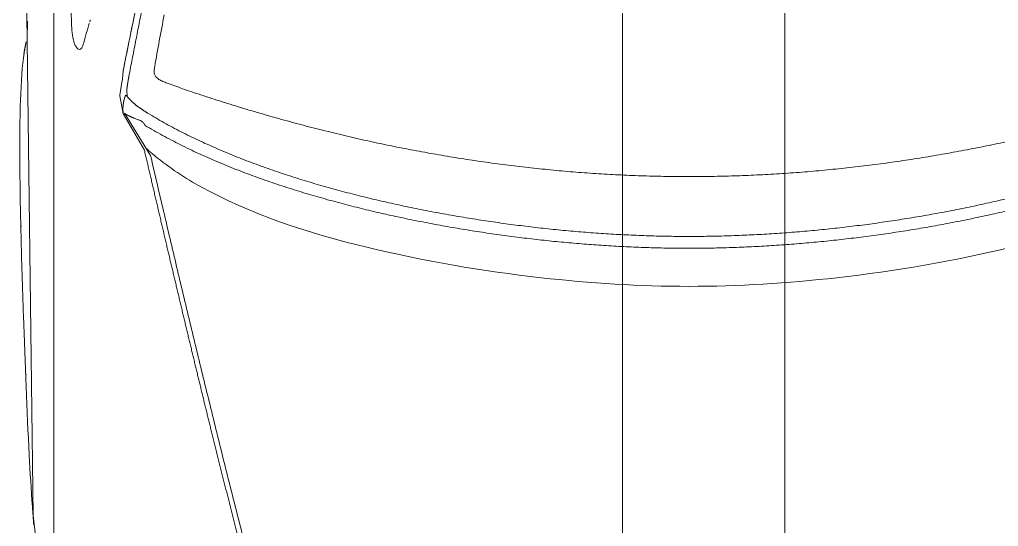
# Model space of a CAD drawing. Header units: metres. Extents: x -13316 to 152404, y -3899 to 30226.
# Drawn here: x 115026.3 to 115146.8, y 3145.5 to 3208 of the extents above; entities that cross this region are included whole.
import ezdxf
from ezdxf.xclip import XClip

# ---------------------------------------------------------------- set-up
doc = ezdxf.new("R2010")
doc.units = ezdxf.units.M
doc.header["$LTSCALE"] = 100
doc.header["$MEASUREMENT"] = 0
doc.header["$XCLIPFRAME"] = 0
doc.layers.get('0').update_dxf_attribs({"color": 9, "lineweight": 9})
for name, color, linetype, lineweight in [('04', 9, 'Continuous', 9), ('06B', 9, 'Continuous', 9), ('06D', 9, 'Continuous', 9), ('40M', 9, 'Continuous', 9)]:
    doc.layers.add(name, color=color, linetype=linetype, lineweight=lineweight)

# ---------------------------------------------------------------- blocks, each defined once
blk = doc.blocks.new('p-araba-polo')
for p, q in [((1.033, -0.6629), (1.0852, -0.695)), ((1.0841, -0.6962), (1.0396, -0.6705)), ((1.1066, -0.7007), (1.0845, -0.6967)), ((1.1134, -0.6923), (1.1062, -0.6918)), ((1.1073, -0.6936), (1.1062, -0.6918)), ((1.1134, -0.6923), (1.1134, -0.6923)), ((1.1367, -0.6968), (1.1276, -0.6974)), ((1.1683, -0.7463), (1.1655, -0.7477)), ((1.1879, -0.7407), (1.1962, -0.7386))]:
    blk.add_line(p, q)
at = {"flags": 128}
for points in [[(1.1683, -0.7463), (1.1701, -0.7457), (1.1719, -0.7451), (1.1739, -0.7445)], [(1.1739, -0.7445), (1.1785, -0.7432), (1.1832, -0.742), (1.1879, -0.7407)]]:
    blk.add_lwpolyline(points, dxfattribs=at)
for points, degree in [([(0.9187, 0), (0.9187, 0.0992), (0.9262, 0.1979), (0.9398, 0.2961), (0.9595, 0.3936), (0.9846, 0.4892), (1.0189, 0.5845), (1.0701, 0.6696)], 7), ([(1.0853, 0.6665), (1.0348, 0.5843), (0.9999, 0.4894), (0.9745, 0.3944), (0.9546, 0.2963), (0.9409, 0.1982), (0.9333, 0.099), (0.9333, 0)], 7), ([(0.9187, 0), (0.9187, -0.0992), (0.9262, -0.1979), (0.9398, -0.2961), (0.9595, -0.3936), (0.9846, -0.4892), (1.0189, -0.5845), (1.0701, -0.6696)], 7), ([(1.0853, -0.6665), (1.0348, -0.5843), (0.9999, -0.4894), (0.9745, -0.3944), (0.9546, -0.2963), (0.9409, -0.1982), (0.9333, -0.099), (0.9333, 0)], 7), ([(0.996, -0.6037), (0.96, -0.5393), (0.9375, -0.4684), (0.92, -0.3968)], 3), ([(1.0396, -0.6705), (0.9891, -0.6587), (0.9388, -0.647), (0.8888, -0.6352), (0.839, -0.6234), (0.7894, -0.6115), (0.7401, -0.5995), (0.6909, -0.5874)], 7), ([(1.0354, -0.6609), (1.0204, -0.6432), (1.0073, -0.6239), (0.996, -0.6037)], 3), ([(1.0419, -0.6684), (1.0406, -0.6669), (1.0392, -0.6654), (1.0379, -0.6639), (1.0366, -0.6624), (1.0354, -0.6609)], 5), ([(1.0354, -0.6609), (1.0366, -0.6624), (1.0379, -0.6639), (1.0392, -0.6654), (1.0406, -0.6669), (1.0419, -0.6684)], 5), ([(1.0412, -0.6668), (1.0411, -0.6669), (1.041, -0.667), (1.0408, -0.6672)], 3), ([(1.0412, -0.6668), (1.0411, -0.6668), (1.0411, -0.6669), (1.041, -0.667), (1.0409, -0.6671), (1.0408, -0.6672)], 5), ([(1.0418, -0.6684), (1.0419, -0.6684), (1.0419, -0.6684), (1.0419, -0.6684), (1.0419, -0.6684), (1.0419, -0.6684), (1.0419, -0.6684)], 6), ([(1.0419, -0.6684), (1.0419, -0.6684), (1.0419, -0.6684), (1.0419, -0.6684), (1.0419, -0.6684), (1.0419, -0.6684), (1.0419, -0.6684)], 6), ([(1.07, -0.6707), (1.07, -0.6707), (1.07, -0.6707), (1.07, -0.6707), (1.07, -0.6707), (1.07, -0.6707)], 5), ([(1.07, -0.6707), (1.07, -0.6707), (1.07, -0.6707), (1.07, -0.6707), (1.07, -0.6707), (1.07, -0.6707)], 5), ([(1.0701, -0.6696), (1.0708, -0.6699), (1.0714, -0.6703), (1.0721, -0.6707), (1.0728, -0.6713), (1.0733, -0.6717), (1.0739, -0.6723)], 6), ([(1.0853, -0.6665), (1.0897, -0.6737), (1.0944, -0.6806), (1.0995, -0.687), (1.1062, -0.6918)], 4), ([(1.0847, -0.695), (1.0835, -0.6928), (1.0823, -0.6905), (1.0812, -0.6883), (1.0802, -0.686), (1.0792, -0.6836)], 5), ([(1.2091, -0.682), (1.1946, -0.685), (1.1801, -0.688), (1.1656, -0.691), (1.1511, -0.6939), (1.1367, -0.6968)], 5), ([(1.0819, -0.692), (1.0819, -0.692), (1.0819, -0.692), (1.0819, -0.6919)], 3), ([(1.0835, -0.6949), (1.0837, -0.6952), (1.0838, -0.6954), (1.0839, -0.6957), (1.084, -0.6959), (1.0841, -0.6962)], 5), ([(1.0852, -0.695), (1.0851, -0.695), (1.085, -0.695), (1.0849, -0.695), (1.0848, -0.695), (1.0846, -0.695)], 5), ([(1.0847, -0.695), (1.0849, -0.695), (1.085, -0.695), (1.0852, -0.695)], 3), ([(1.0856, -0.6968), (1.0855, -0.6968), (1.0854, -0.6968), (1.0853, -0.6968)], 3), ([(1.0895, -0.6969), (1.0887, -0.6969), (1.088, -0.6968), (1.0872, -0.6968), (1.0864, -0.6968), (1.0856, -0.6968)], 5), ([(1.0904, -0.6969), (1.0901, -0.6969), (1.0898, -0.6969), (1.0895, -0.6969)], 3), ([(1.093, -0.6968), (1.0935, -0.6968), (1.094, -0.6968), (1.0944, -0.6967), (1.0949, -0.6967), (1.0954, -0.6966)], 5), ([(1.0954, -0.6966), (1.0957, -0.6966), (1.0959, -0.6965), (1.0962, -0.6965), (1.0964, -0.6964), (1.0967, -0.6964)], 5), ([(1.0967, -0.6964), (1.0963, -0.6965), (1.0958, -0.6965), (1.0954, -0.6966)], 3), ([(1.0967, -0.6964), (1.0969, -0.6964), (1.0972, -0.6963), (1.0974, -0.6963), (1.0977, -0.6962), (1.0979, -0.6962)], 5), ([(1.0979, -0.6962), (1.0975, -0.6963), (1.0971, -0.6963), (1.0967, -0.6964)], 3), ([(1.0979, -0.6962), (1.0992, -0.696), (1.1005, -0.6957), (1.1018, -0.6955), (1.103, -0.6951), (1.1043, -0.6947)], 5), ([(1.1043, -0.6947), (1.1046, -0.6947), (1.1048, -0.6946), (1.1051, -0.6945), (1.1054, -0.6944), (1.1056, -0.6943)], 5), ([(1.1056, -0.6943), (1.1052, -0.6945), (1.1048, -0.6946), (1.1043, -0.6947)], 3), ([(1.1056, -0.6943), (1.1057, -0.6943), (1.1058, -0.6942), (1.1059, -0.6942), (1.1059, -0.6942), (1.106, -0.6942)], 5), ([(1.106, -0.6942), (1.1059, -0.6942), (1.1057, -0.6943), (1.1056, -0.6943)], 3), ([(1.106, -0.6942), (1.1063, -0.6941), (1.1065, -0.694), (1.1067, -0.6939), (1.107, -0.6937), (1.1073, -0.6936)], 5), ([(1.106, -0.6942), (1.106, -0.6942), (1.106, -0.6942), (1.106, -0.6942)], 3), ([(1.1062, -0.6922), (1.1062, -0.6921), (1.1062, -0.6921), (1.1062, -0.692), (1.1062, -0.692), (1.1062, -0.6919)], 5), ([(1.1062, -0.6922), (1.1062, -0.6921), (1.1062, -0.6921), (1.1062, -0.692), (1.1062, -0.692), (1.1062, -0.6919)], 5), ([(1.1062, -0.6919), (1.1062, -0.6919), (1.1062, -0.6919), (1.1062, -0.6919), (1.1062, -0.6919), (1.1062, -0.6919)], 5), ([(1.1062, -0.6919), (1.1062, -0.6919), (1.1062, -0.6919), (1.1062, -0.6919)], 3), ([(1.1073, -0.6936), (1.1073, -0.6935), (1.1074, -0.6935), (1.1074, -0.6934), (1.1074, -0.6934), (1.1075, -0.6933)], 5), ([(1.131, -0.6895), (1.1285, -0.6899), (1.126, -0.6904), (1.1235, -0.6908), (1.121, -0.6912), (1.1184, -0.6916), (1.1159, -0.6919), (1.1134, -0.6923)], 7), ([(1.1356, -0.6887), (1.1356, -0.6887), (1.1356, -0.6886), (1.1355, -0.6886), (1.1355, -0.6886), (1.1355, -0.6886)], 5), ([(1.1355, -0.6886), (1.1355, -0.6886), (1.1355, -0.6886), (1.1356, -0.6886), (1.1356, -0.6887), (1.1356, -0.6887)], 5), ([(1.1649, -0.6915), (1.1649, -0.6915), (1.1649, -0.6915)], 2), ([(1.2, -0.7372), (1.1996, -0.7373), (1.1993, -0.7374), (1.1989, -0.7375), (1.1986, -0.7376), (1.1982, -0.7377), (1.1979, -0.7377), (1.1975, -0.7378)], 7), ([(1.1655, -0.7477), (1.1631, -0.7494), (1.163, -0.7521), (1.1659, -0.7541)], 3), ([(0.7638, -0.8164), (0.7637, -0.8164), (0.7637, -0.8163), (0.7636, -0.8162), (0.7635, -0.8161), (0.7634, -0.8159)], 5), ([(0.7638, -0.8164), (0.7637, -0.8164), (0.7637, -0.8163), (0.7636, -0.8162), (0.7635, -0.8161), (0.7634, -0.8159)], 5), ([(1.1009, -0.8231), (1.1242, -0.8223), (1.1443, -0.821), (1.1589, -0.8187)], 3), ([(1.1596, -0.8186), (1.1593, -0.8187), (1.1591, -0.8187), (1.1588, -0.8188), (1.1585, -0.8188), (1.1583, -0.8188)], 5), ([(1.1596, -0.8186), (1.1593, -0.8187), (1.1591, -0.8187), (1.1588, -0.8188), (1.1585, -0.8188), (1.1583, -0.8188)], 5), ([(1.1589, -0.8187), (1.1624, -0.8182), (1.1655, -0.8176), (1.1686, -0.817)], 3), ([(1.1596, -0.8186), (1.1623, -0.8181), (1.165, -0.8176), (1.1677, -0.8171), (1.1705, -0.8166), (1.1732, -0.816)], 5), ([(1.1686, -0.817), (1.167, -0.8173), (1.1652, -0.8177), (1.1634, -0.818), (1.1615, -0.8183), (1.1596, -0.8186)], 5), ([(1.1778, -0.815), (1.1778, -0.815), (1.1778, -0.815), (1.1778, -0.815), (1.1778, -0.815), (1.1778, -0.815), (1.1778, -0.815)], 6), ([(1.1778, -0.815), (1.1778, -0.815), (1.1778, -0.815), (1.1778, -0.815), (1.1778, -0.815), (1.1778, -0.815)], 5), ([(0.9357, -0.8222), (0.9352, -0.8222), (0.9348, -0.8222), (0.9343, -0.8222)], 3), ([(0.9453, -0.8224), (0.9455, -0.8224), (0.9457, -0.8224), (0.9459, -0.8223), (0.9461, -0.8222), (0.9463, -0.8221)], 5), ([(0.9453, -0.8224), (0.9455, -0.8224), (0.9457, -0.8224), (0.9459, -0.8223), (0.9461, -0.8222), (0.9463, -0.8221)], 5), ([(1.0811, -0.8236), (1.0881, -0.8235), (1.0946, -0.8233), (1.1009, -0.8231)], 3), ([(1.1004, -0.8231), (1.1009, -0.8231), (1.1013, -0.8231), (1.1018, -0.8231), (1.1022, -0.823), (1.1026, -0.8229)], 5), ([(1.1026, -0.8229), (1.1022, -0.823), (1.1018, -0.8231), (1.1013, -0.8231), (1.1009, -0.8231), (1.1004, -0.8231)], 5), ([(1.1014, -0.8231), (1.1013, -0.8231), (1.1011, -0.8231), (1.101, -0.8231), (1.1008, -0.8231), (1.1007, -0.8231), (1.1006, -0.8231), (1.1004, -0.8231)], 7), ([(1.1004, -0.8231), (1.1008, -0.8231), (1.1011, -0.8231), (1.1015, -0.8231)], 3)]:
    blk.add_open_spline(points, degree=degree)
for points, degree, knots in [([(1.007, 0), (1.0071, 0.0093), (1.0072, 0.0278), (1.0078, 0.0557), (1.0089, 0.0835), (1.0105, 0.1113), (1.0124, 0.1391), (1.0149, 0.1668), (1.0177, 0.1945), (1.0209, 0.2221), (1.0246, 0.2497), (1.0287, 0.2773), (1.0332, 0.3047), (1.0381, 0.3322), (1.0434, 0.3595), (1.049, 0.3867), (1.0551, 0.4139), (1.0616, 0.441), (1.0684, 0.468), (1.0756, 0.4949), (1.0831, 0.5217), (1.091, 0.5484), (1.0965, 0.5661), (1.0993, 0.5749)], 3, [0, 0, 0, 0, 0.047619, 0.095238, 0.142857, 0.190476, 0.238095, 0.285714, 0.333333, 0.380952, 0.428571, 0.47619, 0.523809, 0.571428, 0.619047, 0.666666, 0.714285, 0.761904, 0.809523, 0.857143, 0.904762, 0.952381, 1, 1, 1, 1]), ([(0.92, 0.3968), (0.9028, 0.3261), (0.8804, 0.1943), (0.8718, 0.0608), (0.8718, 0)], 3, [0, 0, 0, 0, 0.54461, 1, 1, 1, 1]), ([(0.92, -0.3968), (0.9028, -0.3261), (0.8804, -0.1943), (0.8718, -0.0608), (0.8718, 0)], 3, [0, 0, 0, 0, 0.54461, 1, 1, 1, 1]), ([(1.007, 0), (1.0071, -0.0093), (1.0072, -0.0278), (1.0078, -0.0557), (1.0089, -0.0835), (1.0105, -0.1113), (1.0124, -0.1391), (1.0149, -0.1668), (1.0177, -0.1945), (1.0209, -0.2221), (1.0246, -0.2497), (1.0287, -0.2773), (1.0332, -0.3047), (1.0381, -0.3322), (1.0434, -0.3595), (1.049, -0.3867), (1.0551, -0.4139), (1.0616, -0.441), (1.0684, -0.468), (1.0756, -0.4949), (1.0831, -0.5217), (1.091, -0.5484), (1.0965, -0.5661), (1.0993, -0.5749)], 3, [0, 0, 0, 0, 0.047619, 0.095238, 0.142857, 0.190476, 0.238095, 0.285714, 0.333333, 0.380952, 0.428571, 0.47619, 0.523809, 0.571428, 0.619047, 0.666666, 0.714285, 0.761904, 0.809523, 0.857143, 0.904762, 0.952381, 1, 1, 1, 1]), ([(0.3769, -0.5048), (0.3854, -0.5073), (0.4025, -0.5121), (0.4283, -0.5193), (0.4542, -0.5264), (0.4802, -0.5334), (0.5063, -0.5403), (0.5325, -0.5472), (0.5587, -0.554), (0.5851, -0.5608), (0.6115, -0.5675), (0.6379, -0.5742), (0.6644, -0.5808), (0.6821, -0.5852), (0.6909, -0.5874)], 3, [0, 0, 0, 0, 0.083342, 0.166682, 0.25, 0.333306, 0.416615, 0.499936, 0.583268, 0.666606, 0.749946, 0.83329, 0.916643, 1, 1, 1, 1]), ([(0.6916, -0.5814), (0.6764, -0.5776), (0.6461, -0.5701), (0.6008, -0.5587), (0.5557, -0.5472), (0.5107, -0.5355), (0.4661, -0.5235), (0.4216, -0.5114), (0.3923, -0.5031), (0.3777, -0.4989)], 3, [0, 0, 0, 0, 0.142912, 0.285805, 0.428682, 0.57154, 0.714362, 0.857157, 1, 1, 1, 1]), ([(1.0993, -0.5749), (1.102, -0.5834), (1.1072, -0.5996), (1.1147, -0.6221), (1.1199, -0.6361), (1.1222, -0.6424)], 3, [0, 0, 0, 0, 0.374907, 0.71679, 1, 1, 1, 1]), ([(1.033, -0.6629), (1.0101, -0.6576), (0.9644, -0.6469), (0.8959, -0.6308), (0.8275, -0.6145), (0.7594, -0.598), (0.7142, -0.5869), (0.6916, -0.5814)], 3, [0, 0, 0, 0, 0.200074, 0.400125, 0.600159, 0.800117, 1, 1, 1, 1]), ([(1.1426, -0.6577), (1.141, -0.658), (1.1379, -0.6585), (1.1335, -0.6585), (1.1295, -0.6564), (1.1265, -0.6525), (1.1242, -0.6477), (1.1229, -0.6442), (1.1222, -0.6424)], 3, [0, 0, 0, 0, 0.19548, 0.351811, 0.493077, 0.645392, 0.816793, 1, 1, 1, 1]), ([(1.1222, -0.6424), (1.1229, -0.6442), (1.1242, -0.6477), (1.1265, -0.6525), (1.1295, -0.6564), (1.1335, -0.6585), (1.1379, -0.6585), (1.141, -0.658), (1.1426, -0.6577)], 3, [0, 0, 0, 0, 0.183207, 0.354608, 0.506923, 0.648189, 0.80452, 1, 1, 1, 1]), ([(1.2061, -0.646), (1.1954, -0.6481), (1.1743, -0.6523), (1.1532, -0.6559), (1.1426, -0.6577)], 3, [0, 0, 0, 0, 0.502145, 1, 1, 1, 1]), ([(1.0739, -0.6723), (1.0744, -0.6729), (1.0755, -0.6741), (1.0761, -0.6756), (1.0764, -0.6763)], 3, [0, 0, 0, 0, 0.499911, 1, 1, 1, 1]), ([(1.2133, -0.6735), (1.2066, -0.6748), (1.1931, -0.6775), (1.1725, -0.6814), (1.1518, -0.6855), (1.1379, -0.6882), (1.131, -0.6895)], 3, [0, 0, 0, 0, 0.24266, 0.489789, 0.74853, 1, 1, 1, 1]), ([(1.0764, -0.6763), (1.0769, -0.6775), (1.0778, -0.68), (1.0787, -0.6824), (1.0792, -0.6836)], 3, [0, 0, 0, 0, 0.511036, 1, 1, 1, 1]), ([(1.1367, -0.6968), (1.1487, -0.6944), (1.1728, -0.6895), (1.197, -0.6845), (1.2091, -0.682)], 3, [0, 0, 0, 0, 0.500039, 1, 1, 1, 1]), ([(1.0835, -0.6949), (1.0835, -0.6949), (1.0835, -0.6949), (1.0835, -0.6949), (1.0835, -0.6949), (1.0835, -0.6949), (1.0835, -0.6949), (1.0835, -0.6949), (1.0835, -0.6949), (1.0835, -0.6949), (1.0835, -0.6949)], 5, [0, 0, 0, 0, 0, 0, 1, 1, 1, 1, 1, 1.000001, 1.000001, 1.000001, 1.000001, 1.000001, 1.000001]), ([(1.0853, -0.6968), (1.0851, -0.6968), (1.0847, -0.6968), (1.0844, -0.6966), (1.0841, -0.6965), (1.0841, -0.6963), (1.0841, -0.6962)], 3, [0, 0, 0, 0, 0.226641, 0.489612, 0.73866, 1, 1, 1, 1]), ([(1.093, -0.6968), (1.0925, -0.6969), (1.0916, -0.6969), (1.0908, -0.6969), (1.0904, -0.6969)], 3, [0, 0, 0, 0, 0.627101, 1, 1, 1, 1]), ([(1.0954, -0.6966), (1.095, -0.6967), (1.0942, -0.6968), (1.0934, -0.6968), (1.093, -0.6968)], 3, [0, 0, 0, 0, 0.505636, 1, 1, 1, 1]), ([(1.1073, -0.6936), (1.1072, -0.6936), (1.107, -0.6938), (1.1066, -0.6939), (1.1062, -0.6941), (1.106, -0.6942)], 3, [0, 0, 0, 0, 0.23445, 0.472231, 1, 1, 1, 1]), ([(1.1066, -0.7007), (1.1085, -0.7005), (1.1121, -0.7001), (1.1174, -0.6992), (1.1226, -0.6983), (1.1259, -0.6977), (1.1276, -0.6974)], 3, [0, 0, 0, 0, 0.249853, 0.499728, 0.749768, 1, 1, 1, 1]), ([(1.1075, -0.6933), (1.1074, -0.6934), (1.1074, -0.6935), (1.1073, -0.6935), (1.1073, -0.6936)], 3, [0, 0, 0, 0, 0.501057, 1, 1, 1, 1]), ([(1.1969, -0.7603), (1.195, -0.7602), (1.191, -0.76), (1.1851, -0.7596), (1.1793, -0.7588), (1.1739, -0.7576), (1.1692, -0.756), (1.1673, -0.7548), (1.1663, -0.7541)], 3, [0, 0, 0, 0, 0.166986, 0.333867, 0.500619, 0.667165, 0.83361, 1, 1, 1, 1]), ([(1.2672, -0.7617), (1.2555, -0.7616), (1.2321, -0.7613), (1.2086, -0.7606), (1.1969, -0.7603)], 3, [0, 0, 0, 0, 0.500277, 1, 1, 1, 1]), ([(0.578, -0.8067), (0.5852, -0.8073), (0.6136, -0.8094), (0.6943, -0.8142), (0.7938, -0.8181), (0.9022, -0.8216), (0.9869, -0.8238), (1.0486, -0.8241), (1.0808, -0.8236)], 3, [0, 0, 0, 0, 0.049552, 0.182368, 0.511137, 0.607099, 0.78604, 1, 1, 1, 1]), ([(0.5894, -0.8074), (0.5894, -0.8074), (0.5894, -0.8074), (0.5894, -0.8074), (0.5894, -0.8074), (0.5894, -0.8074), (0.5894, -0.8074), (0.5894, -0.8074), (0.5894, -0.8074), (0.5894, -0.8074), (0.5894, -0.8074), (0.5894, -0.8074), (0.5894, -0.8074), (0.5894, -0.8074), (0.5894, -0.8074)], 7, [0, 0, 0, 0, 0, 0, 0, 0, 1, 1, 1, 1, 1, 1, 1, 1, 1, 1, 1, 1, 1, 1, 1]), ([(1.1685, -0.817), (1.1673, -0.8173), (1.1645, -0.8178), (1.1614, -0.8183), (1.1596, -0.8186)], 3, [0, 0, 0, 0, 0.431347, 1, 1, 1, 1]), ([(1.1747, -0.8151), (1.1747, -0.8151), (1.1747, -0.8151), (1.1747, -0.8151), (1.1747, -0.8151), (1.1747, -0.8151), (1.1747, -0.8151), (1.1747, -0.8151), (1.1747, -0.8151), (1.1747, -0.8151), (1.1747, -0.8151)], 5, [0, 0, 0, 0, 0, 0, 1, 1, 1, 1, 1, 1.000001, 1.000001, 1.000001, 1.000001, 1.000001, 1.000001]), ([(1.1747, -0.8151), (1.1747, -0.8151), (1.1747, -0.8151), (1.1747, -0.8151), (1.1747, -0.8151), (1.1747, -0.8151), (1.1747, -0.8151)], 3, [0, 0, 0, 0, 1, 1, 1, 1.000001, 1.000001, 1.000001, 1.000001]), ([(1.1766, -0.815), (1.1766, -0.815), (1.1766, -0.815), (1.1766, -0.815), (1.1766, -0.815), (1.1766, -0.815), (1.1766, -0.815)], 3, [0, 0, 0, 0, 1, 1, 1, 1, 1, 1, 1]), ([(1.191, -0.8144), (1.1909, -0.8144), (1.1897, -0.8144), (1.1862, -0.8144), (1.1896, -0.8144), (1.1952, -0.8145), (1.1986, -0.8146)], 3, [0, 0, 0, 0, 0.113468, 0.583142, 0.713373, 1, 1, 1, 1])]:
    blk.add_open_spline(points, degree=degree, knots=knots)
at = {"layer": '40M'}
blk.add_lwpolyline([(1.4623, 0.8171), (0.9458, 0.8223), (0.578, 0.8067), (0.3308, 0.7495), (0.3178, 0.7481), (0.2298, 0.7039), (0.1529, 0.6267), (0.0785, 0.486), (0.0318, 0.348), (0.0198, 0.2967), (0.0036, 0.1306), (0.0036, -0.1306), (0.0165, -0.267), (0.042, -0.3799), (0.0751, -0.4781), (0.1529, -0.6267), (0.3308, -0.7495), (0.4757, -0.7941), (0.5894, -0.8074), (1.2716, -0.8161)], dxfattribs=at)
blk = doc.blocks.new('pergolecatikati_krtrevizegorunus')
at = {"layer": '06B'}
for points in [[(-30, 1530), (-30, 1460), (-800, 1460), (-800, 1530)], [(-30, 1440), (-30, 1370), (-800, 1370), (-800, 1440)]]:
    blk.add_lwpolyline(points, close=True, dxfattribs=at)
blk = doc.blocks.new('p-cati_vw')
at = {"layer": '04'}
ref = blk.add_blockref('p-araba-polo', (515.75, -1689.81), dxfattribs=dict(at, xscale=-100, yscale=100, zscale=100, rotation=1.082915e-10))
XClip(ref).set_block_clipping_path([(-0.0924763951, -0.9835002962), (4.0650970395, 0.9845199444)])
at = {"layer": '06B', "rotation": 1.082915e-10}
blk.add_blockref('pergolecatikati_krtrevizegorunus', (890.51, -3138), dxfattribs=at)

msp = doc.modelspace()

# ---------------------------------------------------------------- block references
at = {"layer": '06D', "rotation": 269.9999999998917}
msp.add_blockref('p-cati_vw', (116798.49, 3603.68), dxfattribs=at)

doc.saveas('drawing.dxf')
